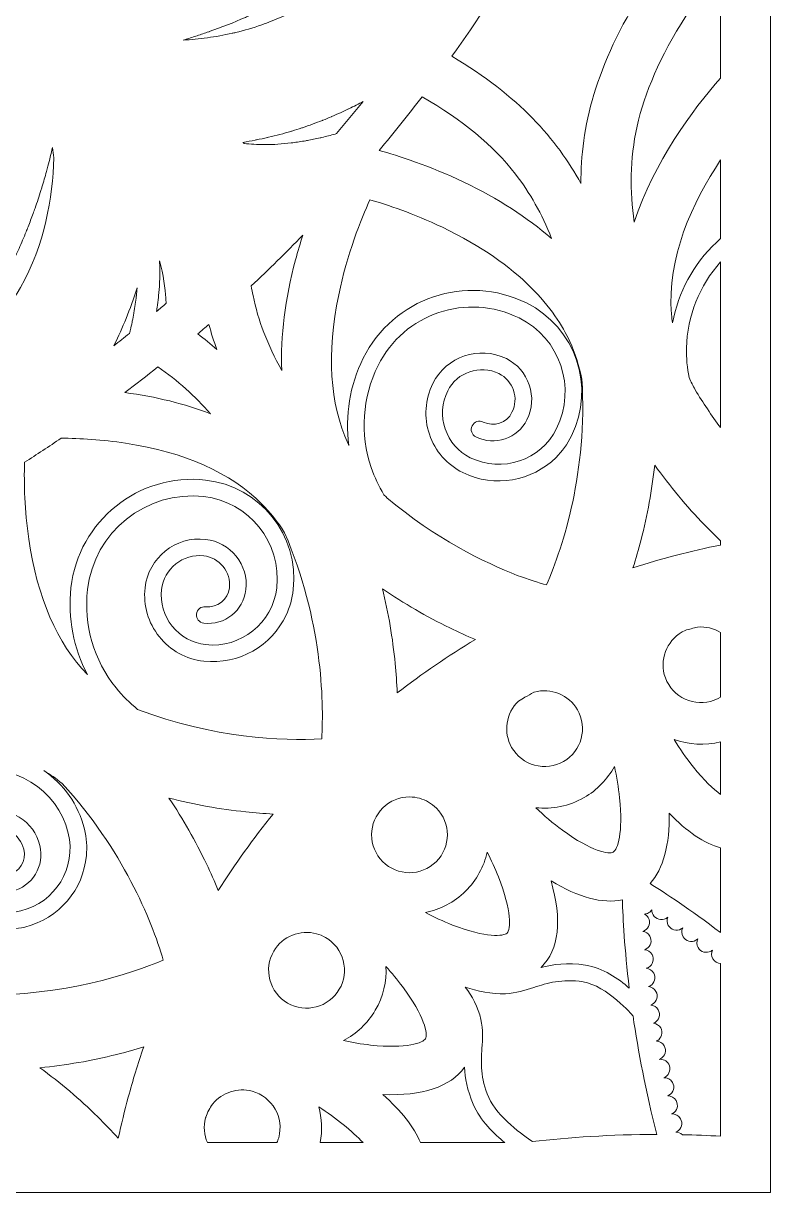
# Model space of a CAD drawing. Header units: millimetres. Extents: x -131 to 670, y -112 to 1620.
# Drawn here: x 580.4 to 670.2, y 475.8 to 616.4 of the extents above; entities that cross this region are included whole.
import ezdxf

# ---------------------------------------------------------------- set-up
doc = ezdxf.new("R2010")
doc.units = ezdxf.units.MM
doc.header["$MEASUREMENT"] = 0
doc.layers.add('Layer 2', color=7, linetype='Continuous')

msp = doc.modelspace()

# ---------------------------------------------------------------- linework, layer by layer
at = {"layer": 'Layer 2', "lineweight": 0}
msp.add_lwpolyline([(284.88, 1037.05), (284.88, 475.83), (670.17, 475.83), (670.17, 1037.05), (284.88, 1037.05)], dxfattribs=at)
for points, knots in [([(664.17, 641.21), (662.47, 635.2), (659.63, 627.81), (654.92, 620.43), (649.09, 611.29), (647.33, 603.74), (647.39, 597.1), (644.49, 602.42), (639.91, 607.65), (631.88, 612.4), (637.92, 620.86), (643.3, 629.88), (647.96, 639.41), (655.7, 655.23), (661.11, 671.78), (664.17, 688.64), (664.17, 688.64), (664.17, 641.21), (664.17, 641.21)], [0, 0, 0, 0, 1, 1, 1, 2, 2, 2, 3, 3, 3, 4, 4, 4, 5, 5, 5, 6, 6, 6, 6]), ([(602.5, 614.63), (601.51, 614.49), (600.53, 614.4), (599.58, 614.34), (600.05, 614.48), (600.52, 614.63), (600.99, 614.78), (601.08, 614.81), (601.17, 614.84), (601.26, 614.87), (601.73, 615.02), (602.2, 615.18), (602.66, 615.35), (602.69, 615.35), (602.71, 615.36), (602.73, 615.37), (604.2, 615.89), (605.64, 616.46), (607.07, 617.08), (607.16, 617.12), (607.25, 617.16), (607.33, 617.2), (607.76, 617.39), (608.19, 617.58), (608.62, 617.78), (608.72, 617.83), (608.82, 617.88), (608.92, 617.92), (610.29, 618.57), (611.63, 619.26), (612.95, 620), (613.01, 620.03), (613.07, 620.07), (613.13, 620.1), (613.53, 620.32), (613.92, 620.55), (614.31, 620.78), (614.44, 620.86), (614.57, 620.94), (614.7, 621.02), (615.08, 621.25), (615.46, 621.48), (615.84, 621.72), (615.94, 621.78), (616.03, 621.84), (616.13, 621.9), (617.35, 622.67), (618.54, 623.49), (619.71, 624.35), (619.84, 624.44), (619.97, 624.54), (620.1, 624.63), (620.44, 624.89), (620.78, 625.15), (621.12, 625.41), (621.26, 625.51), (621.39, 625.62), (621.53, 625.73), (621.87, 626), (622.22, 626.27), (622.56, 626.55), (620.42, 623.24), (617.38, 620.34), (613.71, 618.29), (613.13, 617.96), (612.53, 617.66), (611.94, 617.37), (611.16, 617.01), (610.38, 616.68), (609.59, 616.39), (609.41, 616.32), (609.22, 616.25), (609.03, 616.18), (607.98, 615.82), (606.93, 615.51), (605.88, 615.26), (605.75, 615.23), (605.61, 615.2), (605.47, 615.17), (604.47, 614.94), (603.48, 614.76), (602.5, 614.63)], [0, 0, 0, 0, 1, 1, 1, 2, 2, 2, 3, 3, 3, 4, 4, 4, 5, 5, 5, 6, 6, 6, 7, 7, 7, 8, 8, 8, 9, 9, 9, 10, 10, 10, 11, 11, 11, 12, 12, 12, 13, 13, 13, 14, 14, 14, 15, 15, 15, 16, 16, 16, 17, 17, 17, 18, 18, 18, 19, 19, 19, 20, 20, 20, 21, 21, 21, 22, 22, 22, 23, 23, 23, 24, 24, 24, 25, 25, 25, 26, 26, 26, 27, 27, 27, 27]), ([(664.17, 609.79), (660.76, 605.91), (656.17, 599.74), (653.79, 592.48), (652.69, 599.96), (653.75, 607.44), (659.98, 617.21), (661.53, 619.63), (662.93, 622.12), (664.17, 624.66), (664.17, 624.66), (664.17, 609.79), (664.17, 609.79)], [0, 0, 0, 0, 1, 1, 1, 2, 2, 2, 3, 3, 3, 4, 4, 4, 4]), ([(633.31, 597.27), (629.17, 599.25), (625.38, 600.46), (623.14, 601.08), (624.9, 603.19), (626.62, 605.35), (628.3, 607.54), (633.14, 604.76), (636.83, 601.7), (639.52, 598.23), (641.27, 595.98), (642.67, 593.5), (643.86, 590.5), (640.93, 593.05), (637.41, 595.31), (633.31, 597.27)], [0, 0, 0, 0, 1, 1, 1, 2, 2, 2, 3, 3, 3, 4, 4, 4, 5, 5, 5, 5]), ([(616.24, 602.65), (616.17, 602.63), (616.1, 602.61), (616.03, 602.6), (615.51, 602.48), (615.01, 602.38), (614.51, 602.29), (614.45, 602.28), (614.39, 602.26), (614.33, 602.25), (613.8, 602.16), (613.27, 602.08), (612.75, 602.01), (612.69, 602), (612.62, 602), (612.55, 601.99), (611.49, 601.86), (610.46, 601.79), (609.45, 601.79), (609.41, 601.79), (609.37, 601.79), (609.33, 601.79), (608.9, 601.79), (608.49, 601.81), (608.07, 601.83), (607.68, 601.85), (607.3, 601.89), (606.91, 601.93), (606.91, 601.93), (606.91, 601.93), (606.91, 601.93), (606.86, 601.97), (606.82, 602.02), (606.77, 602.06), (607.28, 602.14), (607.77, 602.23), (608.25, 602.33), (608.3, 602.34), (608.35, 602.35), (608.41, 602.36), (608.85, 602.45), (609.28, 602.54), (609.71, 602.64), (609.75, 602.65), (609.8, 602.66), (609.84, 602.67), (610.77, 602.88), (611.68, 603.12), (612.54, 603.38), (612.58, 603.4), (612.61, 603.41), (612.65, 603.42), (613.05, 603.54), (613.44, 603.66), (613.83, 603.79), (613.86, 603.8), (613.89, 603.81), (613.92, 603.82), (614.75, 604.1), (615.54, 604.39), (616.28, 604.69), (616.31, 604.7), (616.34, 604.71), (616.37, 604.72), (616.72, 604.86), (617.06, 605), (617.4, 605.14), (617.42, 605.15), (617.44, 605.16), (617.46, 605.17), (618.17, 605.47), (618.84, 605.78), (619.47, 606.08), (619.47, 606.09), (619.48, 606.09), (619.49, 606.09), (620.11, 606.39), (620.7, 606.69), (621.23, 606.97), (620.17, 605.67), (619.1, 604.38), (618.02, 603.11), (617.96, 603.09), (617.91, 603.08), (617.86, 603.06), (617.31, 602.91), (616.77, 602.77), (616.24, 602.65)], [0, 0, 0, 0, 1, 1, 1, 2, 2, 2, 3, 3, 3, 4, 4, 4, 5, 5, 5, 6, 6, 6, 7, 7, 7, 8, 8, 8, 9, 9, 9, 10, 10, 10, 11, 11, 11, 12, 12, 12, 13, 13, 13, 14, 14, 14, 15, 15, 15, 16, 16, 16, 17, 17, 17, 18, 18, 18, 19, 19, 19, 20, 20, 20, 21, 21, 21, 22, 22, 22, 23, 23, 23, 24, 24, 24, 25, 25, 25, 26, 26, 26, 27, 27, 27, 28, 28, 28, 29, 29, 29, 29]), ([(580.03, 584.61), (577.97, 580.93), (575.06, 577.88), (571.73, 575.74), (571.92, 575.97), (572.09, 576.21), (572.27, 576.45), (572.54, 576.81), (572.81, 577.16), (573.07, 577.52), (573.27, 577.79), (573.46, 578.06), (573.66, 578.33), (573.95, 578.75), (574.24, 579.17), (574.52, 579.6), (574.74, 579.92), (574.95, 580.24), (575.16, 580.57), (575.44, 581), (575.72, 581.44), (575.98, 581.88), (576.15, 582.15), (576.31, 582.42), (576.47, 582.69), (576.72, 583.12), (576.97, 583.55), (577.21, 583.99), (577.33, 584.2), (577.45, 584.42), (577.57, 584.63), (577.91, 585.24), (578.22, 585.86), (578.54, 586.49), (578.66, 586.73), (578.78, 586.97), (578.9, 587.22), (579.13, 587.69), (579.35, 588.17), (579.57, 588.65), (579.67, 588.87), (579.77, 589.08), (579.87, 589.3), (580.16, 589.96), (580.44, 590.63), (580.72, 591.3), (580.8, 591.5), (580.87, 591.7), (580.95, 591.9), (581.16, 592.44), (581.37, 592.98), (581.56, 593.52), (581.64, 593.73), (581.72, 593.94), (581.79, 594.15), (582.04, 594.86), (582.28, 595.57), (582.5, 596.29), (582.54, 596.42), (582.58, 596.55), (582.62, 596.68), (582.81, 597.3), (582.99, 597.93), (583.16, 598.56), (583.22, 598.76), (583.28, 598.97), (583.33, 599.18), (583.53, 599.92), (583.72, 600.68), (583.89, 601.43), (583.89, 601.43), (583.89, 601.44), (583.89, 601.44), (583.95, 601.02), (584, 600.61), (584.04, 600.19), (583.92, 595.37), (582.94, 589.8), (580.03, 584.61)], [0, 0, 0, 0, 1, 1, 1, 2, 2, 2, 3, 3, 3, 4, 4, 4, 5, 5, 5, 6, 6, 6, 7, 7, 7, 8, 8, 8, 9, 9, 9, 10, 10, 10, 11, 11, 11, 12, 12, 12, 13, 13, 13, 14, 14, 14, 15, 15, 15, 16, 16, 16, 17, 17, 17, 18, 18, 18, 19, 19, 19, 20, 20, 20, 21, 21, 21, 22, 22, 22, 23, 23, 23, 24, 24, 24, 25, 25, 25, 26, 26, 26, 26]), ([(664.17, 590.5), (664, 590.34), (663.83, 590.2), (663.66, 590.04), (660.89, 587.4), (659.08, 584.03), (658.39, 580.35), (658.34, 580.69), (658.3, 581.04), (658.27, 581.38), (657.7, 588.19), (660.75, 594.81), (664.17, 599.95), (664.17, 599.95), (664.17, 590.5), (664.17, 590.5)], [0, 0, 0, 0, 1, 1, 1, 2, 2, 2, 3, 3, 3, 4, 4, 4, 5, 5, 5, 5]), ([(643.24, 548.86), (642.28, 549.14), (641.08, 549.52), (639.74, 550.01), (635.82, 551.54), (629.92, 554.41), (624.06, 559.35), (623.94, 559.47), (623.83, 559.59), (623.71, 559.71), (623.09, 560.72), (622.58, 561.81), (622.19, 562.96), (620.82, 567.02), (621.11, 571.38), (623.01, 575.23), (626.11, 581.48), (633.71, 584.05), (639.97, 580.95), (644.87, 578.53), (646.88, 572.57), (644.46, 567.66), (642.57, 563.84), (637.91, 562.27), (634.09, 564.16), (632.66, 564.87), (631.59, 566.09), (631.07, 567.61), (630.56, 569.13), (630.67, 570.75), (631.38, 572.18), (632.5, 574.45), (635.26, 575.39), (637.53, 574.26), (638.36, 573.85), (638.98, 573.14), (639.28, 572.26), (639.58, 571.38), (639.52, 570.44), (639.1, 569.61), (638.47, 568.33), (636.92, 567.81), (635.65, 568.44), (635.15, 568.69), (634.55, 568.49), (634.31, 567.99), (634.06, 567.49), (634.27, 566.89), (634.76, 566.65), (637.03, 565.53), (639.78, 566.46), (640.9, 568.72), (641.55, 570.03), (641.64, 571.52), (641.18, 572.9), (640.71, 574.29), (639.73, 575.41), (638.42, 576.06), (635.16, 577.67), (631.2, 576.33), (629.59, 573.07), (628.64, 571.16), (628.5, 568.99), (629.18, 566.97), (629.86, 564.95), (631.29, 563.31), (633.2, 562.37), (637.03, 560.47), (641.52, 561.34), (644.39, 564.19), (645.13, 564.92), (645.76, 565.79), (646.25, 566.77), (649.17, 572.67), (646.74, 579.83), (640.85, 582.75), (633.61, 586.33), (624.8, 583.35), (621.22, 576.11), (619.59, 572.82), (619.02, 569.2), (619.51, 565.64), (619.48, 565.7), (619.45, 565.77), (619.42, 565.83), (617.19, 570.65), (616.81, 576.67), (618.28, 583.73), (619.29, 588.61), (620.98, 592.84), (622.03, 595.16), (624.1, 594.56), (627.26, 593.51), (630.73, 591.86), (640.24, 587.31), (644.3, 581.88), (646.04, 578.12), (646.68, 576.73), (647.17, 575.21), (647.51, 573.58), (648.14, 562.46), (645.32, 553.68), (643.24, 548.86)], [0, 0, 0, 0, 1, 1, 1, 2, 2, 2, 3, 3, 3, 4, 4, 4, 5, 5, 5, 6, 6, 6, 7, 7, 7, 8, 8, 8, 9, 9, 9, 10, 10, 10, 11, 11, 11, 12, 12, 12, 13, 13, 13, 14, 14, 14, 15, 15, 15, 16, 16, 16, 17, 17, 17, 18, 18, 18, 19, 19, 19, 20, 20, 20, 21, 21, 21, 22, 22, 22, 23, 23, 23, 24, 24, 24, 25, 25, 25, 26, 26, 26, 27, 27, 27, 28, 28, 28, 29, 29, 29, 30, 30, 30, 31, 31, 31, 32, 32, 32, 33, 33, 33, 34, 34, 34, 34]), ([(611.43, 574.64), (609.7, 577.76), (608.6, 580.64), (607.98, 583.66), (607.9, 584.03), (607.83, 584.41), (607.77, 584.8), (609.88, 586.78), (611.94, 588.81), (613.96, 590.89), (613.66, 589.95), (613.37, 588.96), (613.09, 587.93), (611.84, 583.21), (611.28, 578.77), (611.43, 574.64)], [0, 0, 0, 0, 1, 1, 1, 2, 2, 2, 3, 3, 3, 4, 4, 4, 5, 5, 5, 5]), ([(596.76, 587.49), (596.76, 587.6), (596.76, 587.71), (596.75, 587.82), (597.24, 586.18), (597.41, 584.39), (597.5, 583.37), (597.52, 583.16), (597.53, 582.93), (597.54, 582.71), (597.16, 582.39), (596.77, 582.06), (596.38, 581.74), (596.38, 581.76), (596.39, 581.79), (596.39, 581.81), (596.41, 581.94), (596.43, 582.07), (596.45, 582.2), (596.51, 582.62), (596.57, 583.02), (596.61, 583.43), (596.62, 583.5), (596.63, 583.58), (596.64, 583.65), (596.68, 584.13), (596.72, 584.61), (596.75, 585.08), (596.75, 585.16), (596.75, 585.24), (596.76, 585.33), (596.77, 585.72), (596.78, 586.1), (596.78, 586.48), (596.79, 586.59), (596.79, 586.7), (596.78, 586.81), (596.78, 587.04), (596.77, 587.26), (596.76, 587.49)], [0, 0, 0, 0, 1, 1, 1, 2, 2, 2, 3, 3, 3, 4, 4, 4, 5, 5, 5, 6, 6, 6, 7, 7, 7, 8, 8, 8, 9, 9, 9, 10, 10, 10, 11, 11, 11, 12, 12, 12, 13, 13, 13, 13]), ([(664.17, 567.77), (663.08, 569.24), (662.05, 570.76), (661.11, 572.32), (660.85, 572.81), (660.61, 573.29), (660.38, 573.78), (660.15, 574.94), (660.04, 576.13), (660.07, 577.34), (660.16, 581.21), (661.61, 584.84), (664.17, 587.69), (664.17, 587.69), (664.17, 567.77), (664.17, 567.77)], [0, 0, 0, 0, 1, 1, 1, 2, 2, 2, 3, 3, 3, 4, 4, 4, 5, 5, 5, 5]), ([(591.32, 577.74), (591.32, 577.74), (591.32, 577.75), (591.32, 577.75), (591.32, 577.75), (591.32, 577.75), (591.32, 577.75), (591.33, 577.77), (591.34, 577.79), (591.35, 577.81), (592.26, 579.67), (593.23, 581.94), (594.06, 584.58), (594.06, 584.57), (594.06, 584.56), (594.06, 584.55), (594.03, 584.25), (594, 583.95), (593.97, 583.64), (593.97, 583.62), (593.96, 583.6), (593.96, 583.57), (593.93, 583.25), (593.88, 582.93), (593.84, 582.61), (593.83, 582.59), (593.83, 582.58), (593.83, 582.56), (593.78, 582.24), (593.73, 581.91), (593.67, 581.58), (593.67, 581.56), (593.66, 581.54), (593.66, 581.52), (593.6, 581.2), (593.54, 580.88), (593.47, 580.55), (593.46, 580.52), (593.46, 580.49), (593.45, 580.45), (593.39, 580.14), (593.31, 579.83), (593.24, 579.52), (593.23, 579.47), (593.22, 579.42), (593.21, 579.37), (593.18, 579.28), (593.16, 579.18), (593.13, 579.09), (592.51, 578.6), (591.89, 578.11), (591.26, 577.62), (591.28, 577.66), (591.3, 577.7), (591.32, 577.74)], [0, 0, 0, 0, 1, 1, 1, 2, 2, 2, 3, 3, 3, 4, 4, 4, 5, 5, 5, 6, 6, 6, 7, 7, 7, 8, 8, 8, 9, 9, 9, 10, 10, 10, 11, 11, 11, 12, 12, 12, 13, 13, 13, 14, 14, 14, 15, 15, 15, 16, 16, 16, 17, 17, 17, 18, 18, 18, 18]), ([(601.34, 579.03), (601.78, 579.41), (602.23, 579.8), (602.67, 580.18), (602.96, 579.14), (603.28, 578.13), (603.64, 577.17), (602.92, 577.81), (602.15, 578.43), (601.34, 579.03)], [0, 0, 0, 0, 1, 1, 1, 2, 2, 2, 3, 3, 3, 3]), ([(596.54, 575.06), (598.96, 573.44), (601, 571.55), (602.86, 569.43), (599.77, 570.63), (596.33, 571.49), (592.58, 571.99), (593.91, 572.99), (595.23, 574.02), (596.54, 575.06)], [0, 0, 0, 0, 1, 1, 1, 2, 2, 2, 3, 3, 3, 3]), ([(602.07, 544.26), (604.58, 543.98), (606.85, 545.79), (607.12, 548.3), (607.29, 549.75), (606.87, 551.18), (605.96, 552.32), (605.04, 553.47), (603.74, 554.18), (602.29, 554.34), (598.67, 554.75), (595.41, 552.13), (595.01, 548.52), (594.77, 546.4), (595.38, 544.31), (596.71, 542.65), (598.05, 540.98), (599.95, 539.93), (602.07, 539.7), (606.31, 539.23), (610.23, 541.57), (611.96, 545.24), (612.4, 546.18), (612.7, 547.21), (612.82, 548.3), (613.55, 554.84), (608.82, 560.74), (602.29, 561.47), (594.26, 562.36), (587, 556.55), (586.11, 548.52), (585.7, 544.86), (586.4, 541.26), (588.09, 538.08), (584.43, 541.85), (582.06, 547.32), (581.04, 554.36), (580.53, 557.82), (580.46, 561.08), (580.52, 563.6), (582, 564.54), (583.47, 565.51), (584.92, 566.5), (587.18, 566.48), (589.86, 566.33), (592.66, 565.9), (599.79, 564.82), (605.3, 562.36), (609.04, 558.59), (610.04, 557.58), (610.96, 556.42), (611.78, 555.14), (616.3, 544.63), (616.5, 535.02), (616.24, 530.35), (611.49, 530.1), (603.34, 530.42), (594.12, 533.91), (593.17, 534.66), (592.3, 535.52), (591.52, 536.49), (588.84, 539.84), (587.62, 544.03), (588.1, 548.3), (588.87, 555.23), (595.13, 560.25), (602.07, 559.48), (607.5, 558.87), (611.44, 553.96), (610.83, 548.52), (610.36, 544.28), (606.53, 541.22), (602.29, 541.69), (600.7, 541.86), (599.27, 542.65), (598.27, 543.9), (597.27, 545.15), (596.82, 546.71), (597, 548.3), (597.28, 550.82), (599.55, 552.64), (602.07, 552.36), (602.99, 552.25), (603.82, 551.8), (604.4, 551.08), (604.98, 550.35), (605.24, 549.44), (605.14, 548.52), (604.98, 547.11), (603.7, 546.09), (602.29, 546.24), (601.74, 546.3), (601.25, 545.91), (601.18, 545.36), (601.12, 544.81), (601.52, 544.32), (602.07, 544.26)], [0, 0, 0, 0, 1, 1, 1, 2, 2, 2, 3, 3, 3, 4, 4, 4, 5, 5, 5, 6, 6, 6, 7, 7, 7, 8, 8, 8, 9, 9, 9, 10, 10, 10, 11, 11, 11, 12, 12, 12, 13, 13, 13, 14, 14, 14, 15, 15, 15, 16, 16, 16, 17, 17, 17, 18, 18, 18, 19, 19, 19, 20, 20, 20, 21, 21, 21, 22, 22, 22, 23, 23, 23, 24, 24, 24, 25, 25, 25, 26, 26, 26, 27, 27, 27, 28, 28, 28, 29, 29, 29, 30, 30, 30, 31, 31, 31, 32, 32, 32, 32]), ([(664.17, 553.66), (660.62, 552.95), (657.09, 552.03), (653.63, 550.91), (653.99, 552.02), (654.32, 553.16), (654.61, 554.31), (655.37, 557.24), (655.92, 560.24), (656.25, 563.27), (658.07, 560.72), (660.08, 558.31), (662.24, 556.08), (662.87, 555.42), (663.52, 554.79), (664.17, 554.17), (664.17, 554.17), (664.17, 553.66), (664.17, 553.66)], [0, 0, 0, 0, 1, 1, 1, 2, 2, 2, 3, 3, 3, 4, 4, 4, 5, 5, 5, 6, 6, 6, 6]), ([(623.53, 548.41), (626.12, 546.64), (628.83, 545.06), (631.63, 543.7), (632.65, 543.2), (633.67, 542.73), (634.7, 542.3), (631.45, 540.35), (628.3, 538.2), (625.31, 535.88), (625.26, 537.06), (625.18, 538.24), (625.06, 539.43), (624.77, 542.44), (624.26, 545.45), (623.53, 548.41)], [0, 0, 0, 0, 1, 1, 1, 2, 2, 2, 3, 3, 3, 4, 4, 4, 5, 5, 5, 5]), ([(664.17, 535.38), (663.8, 535.16), (663.4, 534.98), (662.97, 534.87), (661.79, 534.56), (660.57, 534.73), (659.52, 535.34), (658.46, 535.95), (657.71, 536.94), (657.4, 538.11), (656.84, 540.23), (657.91, 542.48), (659.9, 543.4), (660.4, 543.54), (660.89, 543.67), (661.39, 543.8), (662.39, 543.89), (663.36, 543.64), (664.17, 543.14), (664.17, 543.14), (664.17, 535.38), (664.17, 535.38)], [0, 0, 0, 0, 1, 1, 1, 2, 2, 2, 3, 3, 3, 4, 4, 4, 5, 5, 5, 6, 6, 6, 7, 7, 7, 7]), ([(639.88, 534.9), (639.88, 534.9), (639.89, 534.91), (639.89, 534.91), (640.15, 535.06), (640.4, 535.21), (640.66, 535.36), (641.02, 535.56), (641.37, 535.76), (641.73, 535.96), (641.73, 535.96), (641.76, 535.97), (641.76, 535.97), (643.76, 536.54), (645.93, 535.67), (646.97, 533.86), (648.21, 531.68), (647.46, 528.89), (645.28, 527.64), (644.22, 527.04), (643, 526.88), (641.82, 527.2), (640.64, 527.52), (639.67, 528.28), (639.06, 529.33), (638.02, 531.15), (638.37, 533.47), (639.88, 534.9)], [0, 0, 0, 0, 1, 1, 1, 2, 2, 2, 3, 3, 3, 4, 4, 4, 5, 5, 5, 6, 6, 6, 7, 7, 7, 8, 8, 8, 9, 9, 9, 9]), ([(664.17, 523.69), (663.3, 524.32), (662.18, 525.36), (660.89, 526.97), (660.04, 528.04), (659.26, 529.18), (658.58, 530.29), (660.33, 529.66), (662.27, 529.53), (664.17, 530.02), (664.17, 530.02), (664.17, 523.69), (664.17, 523.69)], [0, 0, 0, 0, 1, 1, 1, 2, 2, 2, 3, 3, 3, 4, 4, 4, 4]), ([(575.13, 499.57), (573.96, 499.95), (572.83, 500.47), (571.75, 501.12), (568.09, 503.35), (565.51, 506.88), (564.49, 511.05), (562.85, 517.83), (567.02, 524.68), (573.8, 526.33), (579.11, 527.63), (584.49, 524.35), (585.78, 519.04), (586.79, 514.89), (584.24, 510.7), (580.09, 509.69), (578.54, 509.31), (576.93, 509.56), (575.56, 510.39), (574.2, 511.23), (573.24, 512.54), (572.86, 514.1), (572.26, 516.56), (573.77, 519.04), (576.23, 519.64), (577.14, 519.86), (578.07, 519.72), (578.86, 519.23), (579.65, 518.75), (580.21, 517.99), (580.43, 517.09), (580.77, 515.71), (579.92, 514.31), (578.53, 513.97), (578, 513.84), (577.67, 513.3), (577.8, 512.76), (577.93, 512.23), (578.47, 511.9), (579.01, 512.03), (581.46, 512.63), (582.97, 515.11), (582.37, 517.56), (582.03, 518.98), (581.15, 520.18), (579.9, 520.94), (578.65, 521.7), (577.18, 521.93), (575.76, 521.59), (572.23, 520.73), (570.05, 517.15), (570.91, 513.62), (571.42, 511.55), (572.7, 509.8), (574.52, 508.69), (576.35, 507.58), (578.49, 507.24), (580.57, 507.75), (584.71, 508.76), (587.6, 512.3), (587.96, 516.33), (588.06, 517.37), (587.99, 518.44), (587.73, 519.51), (587, 522.5), (585.2, 524.95), (582.83, 526.55), (583.58, 526.09), (584.33, 525.58), (585.05, 525), (592.37, 517.01), (595.73, 508.7), (597.2, 503.78), (593.25, 502.12), (585.24, 499.44), (575.13, 499.57)], [0, 0, 0, 0, 1, 1, 1, 2, 2, 2, 3, 3, 3, 4, 4, 4, 5, 5, 5, 6, 6, 6, 7, 7, 7, 8, 8, 8, 9, 9, 9, 10, 10, 10, 11, 11, 11, 12, 12, 12, 13, 13, 13, 14, 14, 14, 15, 15, 15, 16, 16, 16, 17, 17, 17, 18, 18, 18, 19, 19, 19, 20, 20, 20, 21, 21, 21, 22, 22, 22, 23, 23, 23, 24, 24, 24, 25, 25, 25, 25]), ([(651.25, 516.74), (650.81, 516.49), (648.66, 516.8), (645.16, 519.39), (644.02, 520.23), (642.94, 521.16), (641.97, 522.09), (643.91, 521.88), (645.93, 522.26), (647.76, 523.3), (649.34, 524.21), (650.58, 525.52), (651.41, 527.06), (651.68, 525.81), (651.9, 524.52), (652.03, 523.28), (652.47, 519.06), (651.81, 517.06), (651.25, 516.74)], [0, 0, 0, 0, 1, 1, 1, 2, 2, 2, 3, 3, 3, 4, 4, 4, 5, 5, 5, 6, 6, 6, 6]), ([(607.1, 521.59), (608.2, 521.48), (609.31, 521.39), (610.4, 521.33), (608.02, 518.4), (605.82, 515.32), (603.81, 512.12), (603.37, 513.2), (602.89, 514.27), (602.39, 515.33), (601.08, 518.07), (599.57, 520.72), (597.88, 523.25), (600.91, 522.47), (604, 521.91), (607.1, 521.59)], [0, 0, 0, 0, 1, 1, 1, 2, 2, 2, 3, 3, 3, 4, 4, 4, 5, 5, 5, 5]), ([(623.58, 522.06), (624.44, 522.92), (625.58, 523.39), (626.8, 523.38), (627.21, 523.38), (627.61, 523.32), (627.99, 523.22), (628.75, 523.01), (629.45, 522.61), (630.01, 522.04), (631.78, 520.26), (631.77, 517.37), (629.99, 515.6), (628.21, 513.83), (625.32, 513.84), (623.55, 515.62), (622.7, 516.48), (622.23, 517.63), (622.23, 518.85), (622.24, 520.06), (622.71, 521.21), (623.58, 522.06)], [0, 0, 0, 0, 1, 1, 1, 2, 2, 2, 3, 3, 3, 4, 4, 4, 5, 5, 5, 6, 6, 6, 7, 7, 7, 7]), ([(664.17, 507.07), (660.5, 509.86), (657.49, 511.84), (655.69, 512.97), (657.29, 514.77), (658.07, 517.64), (657.99, 521.45), (660.1, 519.21), (662.19, 517.82), (664.17, 517.28), (664.17, 517.28), (664.17, 507.07), (664.17, 507.07)], [0, 0, 0, 0, 1, 1, 1, 2, 2, 2, 3, 3, 3, 4, 4, 4, 4]), ([(633.51, 512.05), (634.86, 513.38), (635.73, 515.02), (636.12, 516.75), (636.61, 515.79), (637.07, 514.77), (637.46, 513.77), (639.08, 509.66), (638.97, 507.48), (638.5, 507.01), (638.14, 506.65), (635.99, 506.4), (631.94, 507.99), (630.82, 508.43), (629.72, 508.94), (628.69, 509.49), (630.47, 509.84), (632.16, 510.71), (633.51, 512.05)], [0, 0, 0, 0, 1, 1, 1, 2, 2, 2, 3, 3, 3, 4, 4, 4, 5, 5, 5, 6, 6, 6, 6]), ([(643.79, 513.3), (647.08, 511.28), (649.98, 510.51), (652.36, 511.02), (652.43, 508.83), (652.62, 505.13), (653.19, 500.4), (651.91, 501.52), (650, 502.85), (647.95, 503.17), (645.71, 503.52), (644.02, 503.26), (642.58, 502.87), (642.58, 502.87), (642.59, 502.88), (642.6, 502.89), (644.76, 505.03), (645.16, 508.61), (643.79, 513.3)], [0, 0, 0, 0, 1, 1, 1, 2, 2, 2, 3, 3, 3, 4, 4, 4, 5, 5, 5, 6, 6, 6, 6]), ([(664.17, 482.6), (662.62, 482.69), (661.09, 482.75), (659.59, 482.79), (659.36, 482.99), (659.07, 483.1), (658.77, 483.09), (658.83, 483.11), (658.88, 483.13), (658.93, 483.16), (659.47, 483.47), (659.66, 484.16), (659.35, 484.71), (659.13, 485.1), (658.71, 485.3), (658.28, 485.28), (658.32, 485.29), (658.36, 485.31), (658.4, 485.33), (658.95, 485.64), (659.14, 486.34), (658.82, 486.88), (658.61, 487.26), (658.21, 487.46), (657.81, 487.45), (657.86, 487.47), (657.91, 487.49), (657.96, 487.52), (658.51, 487.83), (658.7, 488.53), (658.39, 489.08), (658.16, 489.46), (657.75, 489.67), (657.33, 489.64), (657.39, 489.66), (657.45, 489.69), (657.51, 489.72), (658.05, 490.03), (658.24, 490.73), (657.93, 491.28), (657.69, 491.69), (657.23, 491.9), (656.78, 491.84), (656.84, 491.86), (656.9, 491.88), (656.96, 491.92), (657.51, 492.23), (657.7, 492.92), (657.38, 493.47), (657.19, 493.82), (656.83, 494.02), (656.47, 494.04), (656.49, 494.05), (656.52, 494.06), (656.54, 494.07), (657.09, 494.39), (657.28, 495.08), (656.97, 495.63), (656.78, 495.95), (656.46, 496.14), (656.12, 496.19), (656.17, 496.21), (656.21, 496.22), (656.25, 496.24), (656.79, 496.56), (656.98, 497.25), (656.67, 497.8), (656.48, 498.14), (656.13, 498.34), (655.77, 498.37), (655.84, 498.39), (655.91, 498.42), (655.97, 498.46), (656.52, 498.77), (656.71, 499.47), (656.4, 500.01), (656.21, 500.35), (655.87, 500.55), (655.51, 500.58), (655.57, 500.6), (655.64, 500.63), (655.7, 500.67), (656.25, 500.98), (656.44, 501.68), (656.13, 502.22), (655.93, 502.56), (655.59, 502.76), (655.24, 502.79), (655.33, 502.81), (655.42, 502.85), (655.5, 502.9), (656.05, 503.21), (656.24, 503.9), (655.93, 504.45), (655.73, 504.79), (655.39, 504.99), (655.03, 505.02), (655.1, 505.04), (655.16, 505.07), (655.23, 505.11), (655.78, 505.42), (655.97, 506.12), (655.65, 506.66), (655.47, 506.99), (655.15, 507.18), (654.81, 507.22), (654.89, 507.25), (654.97, 507.28), (655.04, 507.32), (655.59, 507.64), (655.78, 508.33), (655.47, 508.88), (655.36, 509.07), (655.2, 509.21), (655.03, 509.31), (655.19, 509.32), (655.35, 509.36), (655.5, 509.45), (655.51, 509.45), (655.52, 509.46), (655.52, 509.46), (655.53, 509.47), (655.54, 509.47), (655.55, 509.48), (655.7, 509.56), (655.82, 509.68), (655.91, 509.82), (655.91, 509.61), (655.95, 509.41), (656.06, 509.22), (656.37, 508.67), (657.07, 508.48), (657.61, 508.79), (657.69, 508.84), (657.76, 508.89), (657.82, 508.95), (657.69, 508.63), (657.69, 508.26), (657.88, 507.94), (658.19, 507.39), (658.88, 507.2), (659.43, 507.51), (659.5, 507.55), (659.56, 507.59), (659.61, 507.64), (659.45, 507.32), (659.45, 506.92), (659.65, 506.58), (659.96, 506.03), (660.65, 505.85), (661.2, 506.16), (661.29, 506.21), (661.36, 506.27), (661.43, 506.33), (661.27, 506.01), (661.27, 505.62), (661.47, 505.28), (661.78, 504.73), (662.47, 504.54), (663.02, 504.86), (663.08, 504.89), (663.14, 504.93), (663.2, 504.98), (663.04, 504.66), (663.04, 504.26), (663.23, 503.93), (663.44, 503.57), (663.8, 503.37), (664.17, 503.36), (664.17, 503.36), (664.17, 482.6), (664.17, 482.6)], [0, 0, 0, 0, 1, 1, 1, 2, 2, 2, 3, 3, 3, 4, 4, 4, 5, 5, 5, 6, 6, 6, 7, 7, 7, 8, 8, 8, 9, 9, 9, 10, 10, 10, 11, 11, 11, 12, 12, 12, 13, 13, 13, 14, 14, 14, 15, 15, 15, 16, 16, 16, 17, 17, 17, 18, 18, 18, 19, 19, 19, 20, 20, 20, 21, 21, 21, 22, 22, 22, 23, 23, 23, 24, 24, 24, 25, 25, 25, 26, 26, 26, 27, 27, 27, 28, 28, 28, 29, 29, 29, 30, 30, 30, 31, 31, 31, 32, 32, 32, 33, 33, 33, 34, 34, 34, 35, 35, 35, 36, 36, 36, 37, 37, 37, 38, 38, 38, 39, 39, 39, 40, 40, 40, 41, 41, 41, 42, 42, 42, 43, 43, 43, 44, 44, 44, 45, 45, 45, 46, 46, 46, 47, 47, 47, 48, 48, 48, 49, 49, 49, 50, 50, 50, 51, 51, 51, 52, 52, 52, 53, 53, 53, 54, 54, 54, 55, 55, 55, 56, 56, 56, 57, 57, 57, 57]), ([(612.12, 498.61), (611.07, 499.22), (610.32, 500.21), (610.01, 501.38), (609.7, 502.56), (609.86, 503.79), (610.47, 504.84), (611.53, 506.66), (613.67, 507.47), (615.61, 506.94), (615.98, 506.84), (616.35, 506.69), (616.7, 506.48), (617.75, 505.87), (618.5, 504.89), (618.81, 503.71), (619.12, 502.53), (618.96, 501.3), (618.35, 500.26), (617.08, 498.09), (614.29, 497.35), (612.12, 498.61)], [0, 0, 0, 0, 1, 1, 1, 2, 2, 2, 3, 3, 3, 4, 4, 4, 5, 5, 5, 6, 6, 6, 7, 7, 7, 7]), ([(618.86, 494.1), (620.41, 494.92), (621.74, 496.15), (622.67, 497.74), (623.63, 499.4), (624.05, 501.23), (623.96, 503.01), (624.66, 502.23), (625.33, 501.41), (625.95, 500.58), (628.58, 497.03), (629.04, 494.88), (628.7, 494.31), (628.45, 493.87), (626.43, 493.07), (622.11, 493.56), (621.01, 493.68), (619.91, 493.87), (618.86, 494.1)], [0, 0, 0, 0, 1, 1, 1, 2, 2, 2, 3, 3, 3, 4, 4, 4, 5, 5, 5, 6, 6, 6, 6]), ([(641.55, 481.96), (640.59, 482.61), (637.3, 484.94), (636.31, 487.25), (635.28, 489.64), (635.39, 491.42), (635.49, 493.15), (635.56, 494.26), (635.62, 495.41), (635.37, 496.63), (635.05, 498.13), (634.29, 499.46), (633.49, 500.52), (634.92, 500.05), (636.66, 499.65), (638.32, 499.73), (639.56, 499.78), (640.66, 500.14), (641.73, 500.48), (643.37, 501.01), (645.07, 501.55), (647.64, 501.16), (650.48, 500.71), (653.61, 497.11), (653.64, 497.08), (653.64, 497.08), (653.64, 497.08), (653.64, 497.08), (654.26, 492.85), (655.17, 488.01), (656.51, 482.82), (650.97, 482.81), (645.9, 482.45), (641.55, 481.96)], [0, 0, 0, 0, 1, 1, 1, 2, 2, 2, 3, 3, 3, 4, 4, 4, 5, 5, 5, 6, 6, 6, 7, 7, 7, 8, 8, 8, 9, 9, 9, 10, 10, 10, 11, 11, 11, 11]), ([(592.99, 487.29), (592.55, 485.67), (592.15, 484.02), (591.79, 482.37), (591, 483.24), (590.17, 484.1), (589.32, 484.94), (587.16, 487.06), (584.83, 489.03), (582.37, 490.83), (585.49, 491.14), (588.58, 491.67), (591.6, 492.43), (592.7, 492.7), (593.79, 493), (594.85, 493.33), (594.16, 491.33), (593.54, 489.31), (592.99, 487.29)], [0, 0, 0, 0, 1, 1, 1, 2, 2, 2, 3, 3, 3, 4, 4, 4, 5, 5, 5, 6, 6, 6, 6]), ([(628.12, 481.83), (627.32, 483.7), (625.8, 485.65), (623.56, 487.62), (628.34, 487.41), (631.7, 488.53), (633.4, 490.89), (633.46, 489.6), (633.7, 488.15), (634.44, 486.45), (635.29, 484.46), (637, 482.83), (638.25, 481.83), (638.25, 481.83), (628.12, 481.83), (628.12, 481.83)], [0, 0, 0, 0, 1, 1, 1, 2, 2, 2, 3, 3, 3, 4, 4, 4, 5, 5, 5, 5]), ([(611.07, 482.42), (611.01, 482.21), (610.94, 482.02), (610.86, 481.83), (610.86, 481.83), (602.5, 481.83), (602.5, 481.83), (602.1, 482.74), (602, 483.78), (602.28, 484.81), (602.29, 484.83), (602.3, 484.86), (602.31, 484.89), (602.51, 485.46), (602.79, 486), (603.14, 486.49), (604.28, 487.88), (606.13, 488.48), (607.87, 488.01), (610.29, 487.35), (611.73, 484.84), (611.07, 482.42)], [0, 0, 0, 0, 1, 1, 1, 2, 2, 2, 3, 3, 3, 4, 4, 4, 5, 5, 5, 6, 6, 6, 7, 7, 7, 7]), ([(616.05, 481.83), (616.33, 483.27), (616.25, 484.75), (615.87, 486.14), (617.97, 484.78), (619.89, 483.21), (621.2, 481.83), (621.2, 481.83), (616.05, 481.83), (616.05, 481.83)], [0, 0, 0, 0, 1, 1, 1, 2, 2, 2, 3, 3, 3, 3])]:
    msp.add_open_spline(points, degree=3, knots=knots, dxfattribs=at)

doc.saveas('drawing.dxf')
